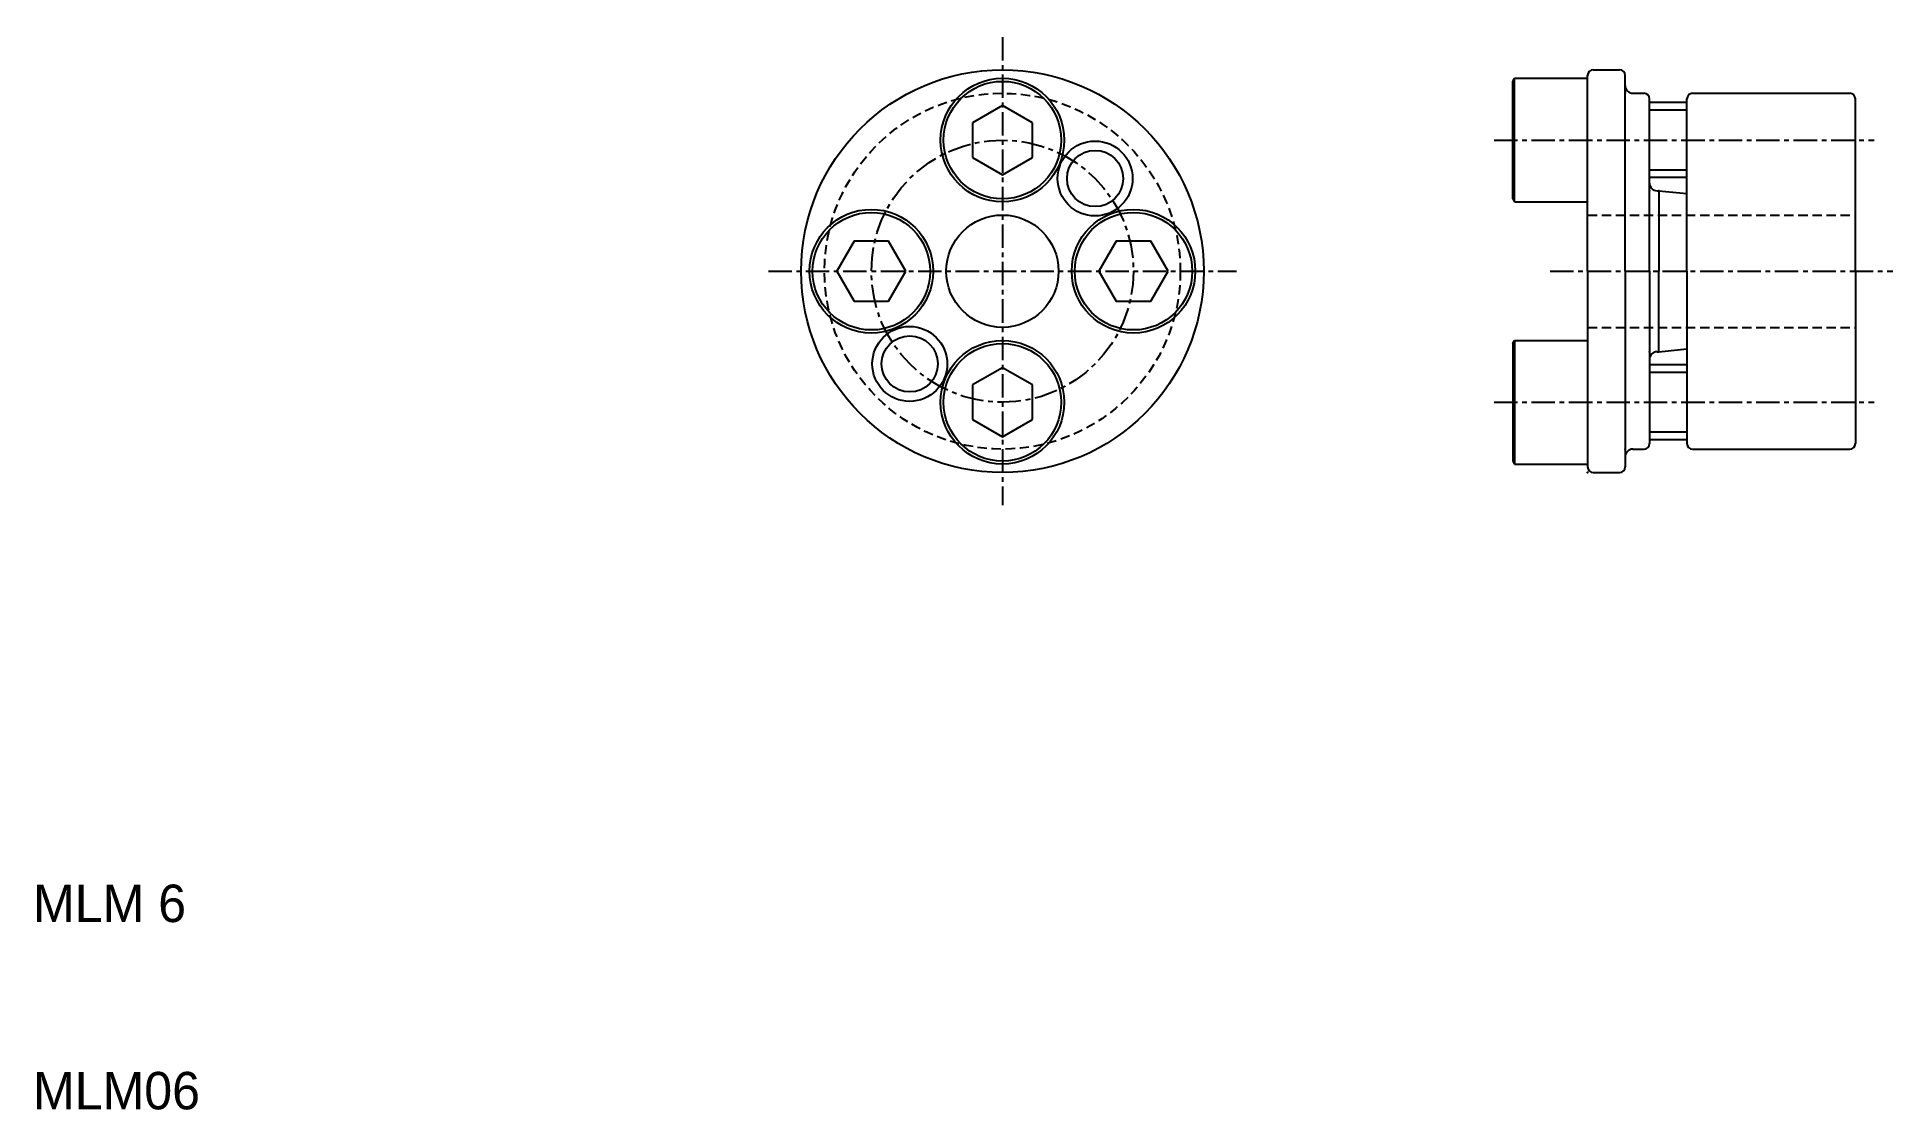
# Model space of a CAD drawing. Extents: x 10.2 to 109.3, y 10 to 67.3.
import ezdxf

# ---------------------------------------------------------------- set-up
doc = ezdxf.new("R2010")
doc.units = 0
doc.linetypes.add('CENTER', pattern=[2, 1.25, -0.25, 0.25, -0.25])
doc.linetypes.add('DASHED', pattern=[0.75, 0.5, -0.25])
doc.layers.get('0').update_dxf_attribs({"linetype": 'CONTINUOUS'})
doc.layers.add('CENTER', color=1, linetype='CENTER')

msp = doc.modelspace()

# ---------------------------------------------------------------- linework, layer by layer
at = {"color": 7, "linetype": 'CONTINUOUS'}
for p, q in [((93.326, 65.505), (94.726, 65.505)), ((89.026, 64.893), (89.12, 65.055)), ((89.026, 58.617), (89.026, 64.893)), ((89.12, 58.455), (89.12, 65.055)), ((89.12, 65.055), (93.026, 65.055)), ((93.026, 54.755), (93.026, 65.205)), ((93.026, 58.455), (93.026, 65.055)), ((95.026, 54.755), (95.026, 65.205)), ((61.771, 63.602), (60.171, 62.679)), ((63.371, 62.679), (61.771, 63.602)), ((93.026, 59.755), (93.026, 63.755)), ((95.436, 64.255), (96.026, 64.255)), ((96.326, 54.755), (96.326, 63.955)), ((98.326, 63.755), (96.326, 63.755)), ((98.326, 54.755), (98.326, 63.955)), ((98.626, 64.255), (107.026, 64.255)), ((107.326, 54.755), (107.326, 63.955)), ((60.171, 62.679), (60.171, 60.831)), ((63.371, 60.831), (63.371, 62.679)), ((60.171, 60.831), (61.771, 59.907)), ((61.771, 59.907), (63.371, 60.831)), ((98.326, 59.755), (96.326, 59.755)), ((89.026, 58.617), (89.12, 58.455)), ((96.736, 59.055), (96.826, 59.055)), ((96.826, 59.055), (96.826, 54.755)), ((96.826, 59.055), (98.326, 58.905)), ((89.12, 58.455), (93.026, 58.455)), ((53.848, 56.355), (52.924, 54.755)), ((55.695, 56.355), (53.848, 56.355)), ((56.619, 54.755), (55.695, 56.355)), ((67.848, 56.355), (66.924, 54.755)), ((69.695, 56.355), (67.848, 56.355)), ((70.619, 54.755), (69.695, 56.355)), ((52.924, 54.755), (53.848, 53.155)), ((55.695, 53.155), (56.619, 54.755)), ((66.924, 54.755), (67.848, 53.155)), ((69.695, 53.155), (70.619, 54.755)), ((93.026, 54.755), (93.026, 44.305)), ((95.026, 54.755), (95.026, 44.305)), ((96.326, 54.755), (96.326, 45.555)), ((96.826, 50.455), (96.826, 54.755)), ((98.326, 54.755), (98.326, 45.555)), ((107.326, 54.755), (107.326, 45.555)), ((53.848, 53.155), (55.695, 53.155)), ((67.848, 53.155), (69.695, 53.155)), ((89.026, 50.893), (89.12, 51.055)), ((89.026, 50.893), (89.026, 44.617)), ((89.12, 51.055), (89.12, 44.455)), ((89.12, 51.055), (93.026, 51.055)), ((93.026, 51.055), (93.026, 44.455)), ((96.826, 50.455), (98.326, 50.605)), ((61.771, 49.602), (60.171, 48.679)), ((63.371, 48.679), (61.771, 49.602)), ((93.026, 49.755), (93.026, 45.755)), ((98.326, 49.755), (96.326, 49.755)), ((96.736, 50.455), (96.826, 50.455)), ((60.171, 48.679), (60.171, 46.831)), ((63.371, 46.831), (63.371, 48.679)), ((60.171, 46.831), (61.771, 45.907)), ((61.771, 45.907), (63.371, 46.831)), ((98.326, 45.755), (96.326, 45.755)), ((89.026, 44.617), (89.12, 44.455)), ((95.436, 45.255), (96.026, 45.255)), ((98.626, 45.255), (107.026, 45.255)), ((89.12, 44.455), (93.026, 44.455)), ((93.326, 44.005), (94.726, 44.005))]:
    msp.add_line(p, q, dxfattribs=at)
at = {"color": 3, "linetype": 'CONTINUOUS'}
for p, q in [((98.326, 63.355), (96.326, 63.355)), ((98.326, 60.155), (96.326, 60.155)), ((98.326, 49.355), (96.326, 49.355)), ((98.326, 46.155), (96.326, 46.155))]:
    msp.add_line(p, q, dxfattribs=at)
at = {"color": 3, "linetype": 'DASHED'}
for p, q in [((93.026, 57.755), (107.326, 57.755)), ((93.026, 51.755), (107.326, 51.755))]:
    msp.add_line(p, q, dxfattribs=at)
at = {"color": 7, "linetype": 'CONTINUOUS'}
for centre, radius in [((61.771, 54.755), 10.75), ((61.771, 61.755), 3.3), ((61.771, 61.755), 3.138), ((66.721, 59.705), 1.5), ((54.771, 54.755), 3.3), ((54.771, 54.755), 3.138), ((61.771, 54.755), 3), ((68.771, 54.755), 3.3), ((68.771, 54.755), 3.138), ((56.822, 49.805), 1.5), ((61.771, 47.755), 3.3), ((61.771, 47.755), 3.138)]:
    msp.add_circle(centre, radius, dxfattribs=at)
at = {"color": 3, "linetype": 'DASHED'}
msp.add_circle((61.771, 54.755), 9.5, dxfattribs=at)
at = {"color": 3, "linetype": 'CONTINUOUS'}
for centre in [(66.721, 59.705), (56.822, 49.805)]:
    msp.add_circle(centre, 2, dxfattribs=at)
at = {"color": 7, "linetype": 'CONTINUOUS'}
for centre, radius, start, end in [((93.326, 65.205), 0.3, 90, 180), ((94.726, 65.205), 0.3, 0, 90), ((95.436, 64.665), 0.41, 180, 270), ((96.026, 63.955), 0.3, 0, 90), ((98.626, 63.955), 0.3, 90, 180), ((107.026, 63.955), 0.3, 0, 90), ((96.736, 59.465), 0.41, 180, 270), ((96.736, 50.045), 0.41, 90, 180), ((95.436, 44.845), 0.41, 90, 180), ((96.026, 45.555), 0.3, 270, 0), ((98.626, 45.555), 0.3, 180, 270), ((107.026, 45.555), 0.3, 270, 0), ((93.326, 44.305), 0.3, 180, 270), ((94.726, 44.305), 0.3, 270, 0)]:
    msp.add_arc(centre, radius, start, end, dxfattribs=at)
for p in [(95.026, 64.255), (93.026, 61.755), (96.326, 59.055), (96.826, 59.055), (96.326, 50.455), (96.826, 50.455), (93.026, 47.755), (95.026, 45.255), (93.026, 44.005)]:
    msp.add_point(p, dxfattribs=at)
at = {"layer": 'CENTER', "color": 1, "linetype": 'CENTER'}
for p, q in [((61.771, 67.255), (61.771, 42.255)), ((88.026, 61.755), (108.326, 61.755)), ((49.271, 54.755), (74.271, 54.755)), ((91.026, 54.755), (109.326, 54.755)), ((88.026, 47.755), (108.326, 47.755))]:
    msp.add_line(p, q, dxfattribs=at)
msp.add_circle((61.771, 54.755), 7, dxfattribs=at)

# ---------------------------------------------------------------- texts
at = {"color": 7, "linetype": 'CONTINUOUS'}
for s, p in [('MLM 6', (10, 20)), ('MLM06', (10, 10))]:
    msp.add_text(s, height=2, dxfattribs=at).set_placement(p)

doc.saveas('drawing.dxf')
